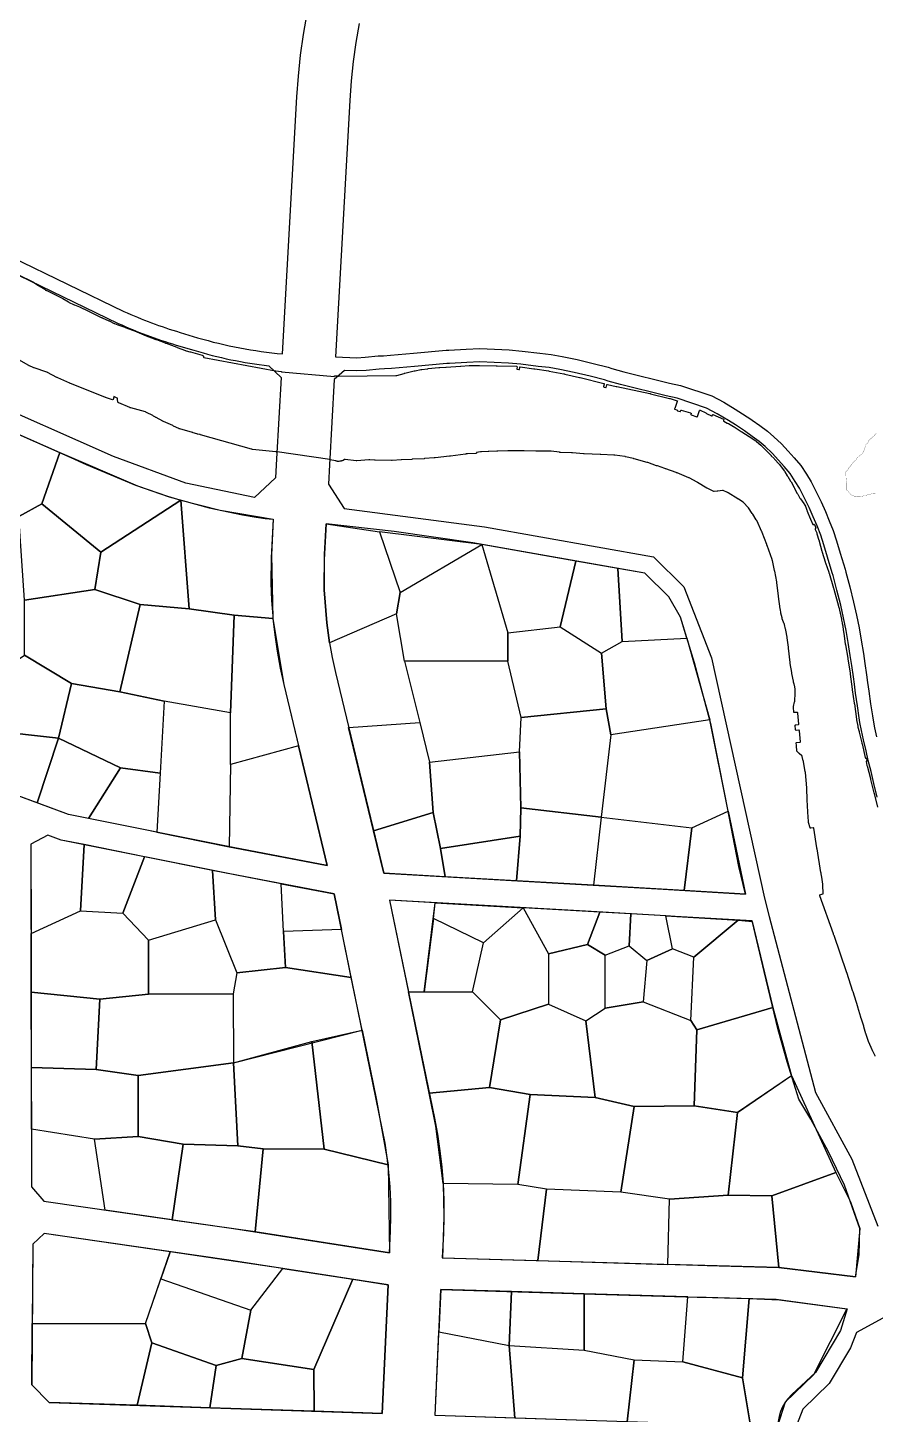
# Model space of a CAD drawing. Header units: millimetres. Extents: x -2018 to 1267, y -2071 to 2585.
# Drawn here: x -468 to 491, y -178 to 1391 of the extents above; entities that cross this region are included whole.
import ezdxf

# ---------------------------------------------------------------- set-up
doc = ezdxf.new("R2010")
doc.units = ezdxf.units.MM
doc.linetypes.add('DASH', pattern=[0.35, 0.25, -0.1])
for name, color, linetype in [('0block', 7, 'Continuous'), ('0lake', 140, 'DASH'), ('0river', 141, 'Continuous'), ('3_commercial', 1, 'Continuous'), ('3_landscape', 3, 'Continuous'), ('3_public', 4, 'Continuous'), ('3_resident', 2, 'Continuous')]:
    doc.layers.add(name, color=color, linetype=linetype)

msp = doc.modelspace()

# ---------------------------------------------------------------- linework, layer by layer
at = {"layer": '0block', "color": 7}
msp.add_lwpolyline([(-680.5, 1834.7), (-940.5, 1372.7), (-932.7, 1347.7), (-358.9, 1069.7, 0.034467), (-295.4, 1045.9), (-275.5, 1039.9, 0.050788), (-179.4, 1021.6), (-163.2, 1312.3), (-161.5, 1335.8), (-159, 1359.5), (-155.7, 1383.1), (-151.7, 1406.6), (-149.3, 1418.3), (-224.7, 1592.4)], format="xyb", close=True, dxfattribs=at)
for points in [[(-92.7, 1395.5), (-96.4, 1373.9), (-99.4, 1352.2), (-101.7, 1330.5), (-103.3, 1308.4), (-119.5, 1018.4), (-95.4, 1017.2), (-85.9, 1017.9), (-71.4, 1019.2), (-65.2, 1019.5), (-57.3, 1020.1), (-57.2, 1020.1), (-31.3, 1022.4), (5.5, 1025.6), (8.6, 1025.8), (28.4, 1026.8), (43.6, 1027.6), (76.9, 1026.1), (91.7, 1024.8), (111.7, 1022.3), (124.4, 1020.8), (137, 1018.7), (153.7, 1015.2), (172.1, 1010.7), (188.8, 1006.5), (193.2, 1005.2), (206.8, 1001.4), (258.2, 988.6), (270.7, 985.9), (306.2, 974.2), (319.7, 966.8), (332.7, 959), (340.9, 953.9), (351.6, 946.8), (352, 946.5), (360.4, 940.4), (369.1, 934.2), (376.5, 927.8), (385, 919.8), (392.7, 911.4), (399.3, 904.1), (406.7, 895.1), (413.3, 885.3), (418.4, 876.9), (423.7, 866.4), (429.8, 854.2), (434.8, 843.1), (439.1, 832.8), (443.6, 821.6), (447.2, 809.9), (451.5, 795.9), (456.9, 777.9), (457.8, 774.7), (462.3, 757.9), (466.6, 740.8), (469.7, 726), (472.7, 711.4), (475.2, 697.5), (477.6, 682.4), (479.3, 671.1), (481.2, 658.5), (482.4, 649.8), (483.7, 639.9), (485.8, 625.7), (487.8, 612.1), (488.6, 607.2), (490.2, 598.4), (492.5, 588.1)], [(289.6, -45.4), (289.6, -45.6)]]:
    msp.add_lwpolyline(points, dxfattribs=at)
msp.add_lwpolyline([(-1003.2, 1365.2), (-365.3, 1056.1, 0.034555), (-299.7, 1031.5), (-279.8, 1025.6, 0.043587), (-195, 1008.1), (-180.9, 994.9), (-186.1, 902.9), (-187.3, 881.4), (-211.2, 859.2), (-288.9, 875.2), (-370.6, 905.5), (-527.7, 974.8)], format="xyb", dxfattribs=at)
at = {"layer": '0block'}
for points in [[(493.4, 519.9), (489.5, 535.6), (486.3, 549), (483.1, 561.5), (480.7, 572.5), (477.9, 584.8), (475.5, 595.4), (473.8, 604.6), (473, 609.8), (470.9, 623.5), (468.9, 637.8), (467.6, 647.8), (466.3, 656.3), (464.4, 669), (462.8, 680.2), (460.4, 695), (458, 708.6), (455, 723), (452, 737.4), (447.7, 754.2), (443.3, 770.9), (442.5, 773.8), (437.2, 791.5), (432.9, 805.5), (429.4, 816.6), (425.2, 827.1), (421, 837.1), (416.2, 847.8), (410.3, 859.7), (405.3, 869.6), (400.6, 877.3), (394.7, 886.1), (387.9, 894.3), (381.6, 901.3), (374.3, 909.3), (366.5, 916.7), (359.8, 922.4), (351.7, 928.2), (343.2, 934.3), (343, 934.4), (332.8, 941.3), (324.9, 946.2), (312.3, 953.8), (300.2, 960.3), (266.8, 971.4), (254.7, 974), (203, 986.9), (189, 990.8), (184.8, 992.1), (168.5, 996.2), (150.4, 1000.6), (134.2, 1003.9), (122.2, 1006), (109.9, 1007.4), (90.2, 1009.9), (76, 1011.1), (43.6, 1012.6), (29.2, 1011.8), (9.3, 1010.8), (6.5, 1010.6), (-30, 1007.4), (-56, 1005.1), (-56.2, 1005.1), (-64.2, 1004.5), (-70.3, 1004.2), (-84.7, 1002.9), (-95.3, 1002.2), (-109.5, 1002.9), (-121, 992.6), (-126.4, 896.1), (-127.6, 874), (-109.6, 846.5), (48.9, 825.7), (240.1, 792.1), (274.5, 758), (305.7, 677.6), (365.9, 405.8), (371, 385), (423.5, 185.7), (464.4, 110.3), (494.1, 34.6)], [(-535.7, 956.1), (-418.8, 904.2), (-401.6, 896.5), (-345.9, 873), (-307.7, 859.9), (-262.3, 847.3), (-224.7, 839.5), (-209.3, 836.9), (-198.9, 835.2), (-189.9, 834.4), (-192.2, 790.9), (-192.6, 762), (-191.9, 742.7), (-190.6, 725.2), (-190.3, 722.1), (-188.3, 703.7), (-185.6, 685.1), (-182.1, 666.1), (-178, 647.5), (-128.8, 442.7), (-235.2, 463), (-421.5, 500.5), (-492.8, 526.6)], [(600, -184.9), (605.7, -173.3), (606.9, -170.9), (611.3, -164), (617.7, -154.2), (624, -145.2), (629.1, -138.6), (635.4, -131.1), (638.2, -128.3), (642.7, -123.5), (648.3, -117.6), (658.9, -107), (667.1, -98.3), (660.6, -81.4), (615, -78), (508.1, -65), (470, -85.9), (463.2, -102.9), (439.1, -143.6), (409, -172.3), (399.5, -197.9)]]:
    msp.add_lwpolyline(points, dxfattribs=at)
msp.add_lwpolyline([(244.7, 416.3), (344.4, 410.4), (336.9, 441.4), (321.2, 521.4), (305.5, 601.4), (286.5, 671.8), (270.9, 723.5), (257.4, 746.8), (230.5, 773.5), (35.8, 807.7), (-53, 820.5), (-130.1, 829.1), (-132.2, 788.9), (-132.3, 754.5), (-129.5, 717.3), (-126.4, 694.8), (-123.3, 678), (-119.6, 661), (-65, 433.9), (165.1, 420.8)], close=True, dxfattribs=at)
at = {"layer": '0block', "color": 7}
for points in [[(-121.2, 410.7), (-241, 433.5), (-429.7, 471.5), (-445, 477.1), (-464.1, 466.8), (-463.4, 78.9), (-449.3, 62.7), (-234.8, 31.8), (-58.5, 4.5), (-57.4, 28.9), (-57, 45.7), (-57.1, 62.4), (-57.8, 79), (-59.1, 95.6), (-61, 112.1), (-63.5, 128.5), (-66.6, 145.1)], [(300.8, -9.9), (382, -12.2), (468.7, -22.9), (472.7, 2.3), (473.7, 31.8), (469.6, 43.5), (456.3, 80.8), (438.3, 118.7), (418.2, 155.8), (404.8, 178.3), (391.6, 220.4), (381.3, 256.9), (365.4, 322.9), (351.7, 380.1), (264.8, 385.1), (254, 385.7), (163.4, 390.9), (-58.5, 403.5), (-7.7, 156.7), (-4.3, 138.5), (-1.5, 120), (0.6, 101.3), (2.1, 82.7), (2.9, 63.9), (3, 45.2), (2.5, 26.7), (1.3, -1.1), (187.3, -6.7), (290.5, -9.6)], [(-461.8, 14.4), (-463, -144.8), (-443.6, -164.8), (-66.7, -177.5), (-60.1, -31.7), (-240, -3.8), (-449, 26.2)], [(278.6, -189.1), (-6.7, -179.5), (-0.3, -37.1), (186.2, -42.7), (289.6, -45.6), (299.7, -45.9), (379.1, -48.2), (459.3, -59), (451.6, -83.3), (423.3, -131), (396.7, -155.9), (391.9, -161), (388.7, -165.4), (386.1, -170), (383.9, -175.3), (382.5, -180.6), (380.2, -192.5), (288.7, -189.4)]]:
    msp.add_lwpolyline(points, close=True, dxfattribs=at)
at = {"layer": '0lake', "const_width": 0.25}
msp.add_lwpolyline([(491.3, 863.5), (490.8, 863.6), (490.3, 863.6), (488.8, 863.6), (488.3, 863.5), (487.8, 863.4), (484.9, 862.7), (484.4, 862.6), (483.9, 862.4), (478.6, 861.1), (478.1, 861), (477.6, 860.8), (473.2, 859.8), (472.8, 859.7), (472.3, 859.7), (470.3, 859.9), (469.8, 859.9), (469.3, 860), (468.3, 860.3), (467.8, 860.5), (467.4, 860.6), (465, 861.4), (464.6, 861.6), (464.2, 862), (462.6, 863.2), (462.2, 863.5), (461.9, 863.9), (460.8, 865.6), (460.5, 866), (460.2, 866.3), (459.4, 867), (459, 867.3), (458.9, 867.8), (458.9, 875.3), (458.9, 875.8), (458.8, 876.2), (458.4, 878.2), (458.3, 878.7), (458.3, 879.2), (458.1, 880.7), (458, 881.2), (458, 881.7), (458, 882.7), (458, 883.2), (457.9, 883.7), (457.2, 886.6), (457.3, 887.1), (457.4, 887.6), (457.6, 888), (457.9, 888.4), (459.1, 889.3), (459.4, 889.7), (459.7, 890.1), (460.7, 891.8), (461, 892.2), (461.3, 892.6), (462.4, 893.7), (462.7, 894), (463, 894.4), (465.2, 897.8), (465.5, 898.2), (465.8, 898.5), (467.7, 900.2), (468.1, 900.5), (468.4, 900.9), (469.2, 901.6), (469.5, 902), (469.7, 902.4), (470.2, 903.3), (470.5, 903.7), (470.8, 904), (473, 906.1), (473.4, 906.4), (473.8, 906.7), (475.8, 908.2), (476.2, 908.5), (476.5, 908.9), (477.7, 910.5), (478, 910.9), (478.1, 911.4), (479.6, 916.2), (479.7, 916.7), (479.8, 917.2), (479.9, 917.7), (480.1, 918.1), (480.4, 918.5), (480.6, 919), (480.9, 919.4), (481.3, 919.7), (482.1, 920.3), (482.5, 920.6), (482.8, 921), (483.1, 921.4), (483.3, 921.8), (483.5, 922.3), (483.9, 923.7), (484.2, 924.1), (484.6, 924.4), (486.1, 925.8), (486.5, 926.1), (486.9, 926.4), (489.6, 928.6), (489.9, 929), (490.2, 929.4), (492.4, 932.1)], dxfattribs=at)
at = {"layer": '0river'}
for points in [[(-508.7, 1125.6), (-462.8, 1103.4), (-462.4, 1103.1), (-462, 1102.9), (-455.6, 1098.9), (-455.2, 1098.7), (-454.7, 1098.4), (-448.3, 1094.6), (-447.9, 1094.3), (-447.7, 1093.8), (-447.3, 1093.7), (-446.8, 1093.5), (-446.3, 1093.4), (-445.9, 1093.2), (-428.9, 1084.6), (-428.5, 1084.4), (-428, 1084.1), (-421.6, 1080.3), (-421.1, 1080), (-420.7, 1079.8), (-415.8, 1077.4), (-415.3, 1077.2), (-414.8, 1077), (-409.2, 1074.9), (-408.7, 1074.7), (-408.3, 1074.5), (-405.2, 1072.9), (-404.7, 1072.7), (-404.3, 1072.5), (-393.5, 1067.3), (-384.5, 1062.9), (-384, 1062.7), (-383.5, 1062.5), (-375.8, 1059.1), (-375.3, 1058.8), (-374.9, 1058.6), (-370.5, 1056.2), (-370, 1056), (-369.6, 1055.8), (-365.8, 1054.5), (-365.3, 1054.4), (-364.8, 1054.2), (-357.8, 1051.7), (-357.3, 1051.5), (-347.9, 1048.1), (-347.5, 1047.9), (-347, 1047.7), (-336.4, 1043.1), (-336, 1043), (-335.5, 1042.8), (-322.9, 1038), (-322.4, 1037.9), (-321.9, 1037.7), (-312.1, 1033.9), (-311.7, 1033.7), (-311.2, 1033.5), (-299, 1029), (-298.6, 1028.8), (-289.2, 1025.3), (-288.7, 1025.1), (-288.3, 1025), (-284.4, 1023.9), (-283.9, 1023.8), (-283.4, 1023.7), (-270.4, 1020.1), (-269.9, 1019.9), (-269.6, 1019.6), (-269.3, 1019.2), (-269, 1018.8), (-269, 1018.3), (-269, 1017.8), (-268.6, 1017.6), (-187.5, 1002.4), (-187, 1002.3), (-181, 1001.8), (-180.6, 1001.8), (-180.6, 1001.3), (-120.8, 995.9), (-120.7, 996.9), (-117.2, 996.6), (-116.7, 996.5), (-116.2, 996.5), (-51.2, 997), (-50.7, 997), (-50.2, 997.1), (-42, 999.5), (-41.5, 999.6), (-41, 999.7), (-30.4, 1002.3), (-29.9, 1002.4), (-29.4, 1002.5), (-23, 1003.8), (-22.5, 1003.9), (-22, 1004), (-15.6, 1004.8), (-15.1, 1004.8), (-14.6, 1004.9), (-2.6, 1006), (-2.1, 1006.1), (-1.6, 1006.1), (5.3, 1006.6), (5.8, 1006.7), (21.8, 1007.8), (22.3, 1007.8), (31.8, 1008.5), (32.3, 1008.5), (32.8, 1008.5), (42.3, 1008.3), (42.8, 1008.3), (43.3, 1008.3), (62.3, 1008.1), (62.8, 1008.1), (63.3, 1008.1), (85.3, 1007.5), (85.7, 1007.4), (85.9, 1007), (85.5, 1004.5), (85.7, 1004.2), (88, 1003.8), (88.5, 1003.8), (88.9, 1006.3), (89, 1006.8), (89.5, 1006.8), (104.8, 1004.7), (105.3, 1004.7), (105.8, 1004.6), (121.6, 1002.2), (122.1, 1002.1), (138.8, 998.9), (139.3, 998.8), (139.8, 998.7), (156.4, 995), (156.9, 994.9), (157.4, 994.8), (184, 988.1), (184.4, 987.9), (184.5, 987.4), (183.8, 984.5), (183.8, 984.1), (184.3, 983.9), (186.2, 983.4), (186.6, 983.6), (187.4, 986.5), (187.5, 986.9), (188, 986.9), (197.8, 984.7), (198.3, 984.6), (198.7, 984.5), (235.9, 976.7), (236.4, 976.6), (236.9, 976.5), (258.3, 971.2), (258.8, 971.1), (259.2, 970.9), (266.9, 968.5), (267.2, 968.3), (267.1, 967.8), (264.2, 959.8), (264.1, 959.3), (264.1, 958.9), (266.5, 958.2), (266.9, 958), (267.1, 957.6), (267.4, 957.3), (270.2, 956.3), (270.7, 956.5), (270.9, 956.9), (271.2, 957.9), (271.6, 958), (282.2, 954.8), (282.6, 954.6), (282.9, 954.3), (282.7, 953.8), (282.6, 953.3), (282.5, 952.9), (282.8, 952.6), (289.4, 950.2), (289.7, 950.3), (289.9, 950.8), (292.3, 957.4), (292.5, 957.8), (293, 957.7), (299.3, 954.7), (299.7, 954.4), (300.2, 954.2), (306, 951.3), (306.4, 951.3), (306.9, 952.2), (307.1, 952.7), (307.4, 952.9), (319.3, 947.7), (319.8, 947.4), (319.9, 947), (319.4, 946.2), (319.3, 945.7), (319.7, 945.4), (323.6, 943.3), (324.1, 943.1), (324.5, 942.9), (325, 942.6), (330.7, 939.5), (331.1, 939.2), (331.5, 938.9), (339.5, 933.8), (339.9, 933.5), (340.3, 933.3), (348.3, 928), (355.8, 923.1), (356.2, 922.8), (356.6, 922.4), (361.5, 918.2), (361.9, 917.9), (362.3, 917.6), (367.6, 912.3), (367.9, 911.9), (372.8, 906.9), (373.2, 906.6), (373.5, 906.2), (376.7, 903), (377, 902.6), (377.3, 902.2), (382, 897), (382.3, 896.7), (382.6, 896.3), (388.1, 889.1), (388.3, 888.7), (388.6, 888.2), (391.6, 883.6), (391.9, 883.2), (392.2, 882.8), (395.3, 877.7), (395.5, 877.2), (395.8, 876.8), (399.3, 870.2), (399.6, 869.8), (399.8, 869.3), (402.9, 863.6), (403.1, 863.2), (403.4, 862.7), (405.9, 858.4), (406.2, 858), (406.5, 857.6), (410.2, 852.3), (410.5, 851.8), (410.7, 851.4), (412, 849.2), (412.2, 848.8), (412.4, 848.3), (413.8, 844.6), (414, 844.1), (414.2, 843.7), (417.5, 835.3), (417.7, 834.8), (417.9, 834.4), (420.6, 828.5), (421.1, 828.4), (421.5, 828.5), (422, 828.7), (422.4, 828.6), (423.9, 824.9), (423.9, 824.4), (423.6, 824.1), (423.1, 823.9), (423, 823.5), (423.1, 823), (424.8, 818.9), (425, 818.4), (425.1, 817.9), (427.4, 810.8), (427.5, 810.3), (427.7, 809.8), (430.8, 798.2), (430.9, 797.7), (431, 797.2), (434.3, 786.2), (434.5, 785.8), (434.7, 785.3), (438.5, 774.4), (438.7, 774), (438.8, 773.5), (444, 756.3), (444.1, 755.8), (444.3, 755.3), (449.5, 736), (449.6, 735.5), (449.7, 735), (452.8, 721.3), (452.9, 720.9), (453, 720.4), (453.5, 717.4), (453.6, 716.9), (453.7, 716.4), (454.2, 714), (454.3, 713.5), (454.4, 713), (455.3, 706.6), (455.4, 706.1), (455.5, 705.6), (457.2, 693.2), (457.3, 692.7), (457.4, 692.2), (459.9, 677.4), (460, 676.9), (460.1, 676.5), (462.7, 660.2), (462.7, 659.7), (462.8, 659.2), (465, 642.3), (465, 641.8), (465.1, 641.3), (467.2, 626.5), (467.3, 626), (467.4, 625.5), (469.8, 608.1), (469.8, 607.6), (471.2, 600.3), (471.3, 599.8), (471.4, 599.3), (472.7, 594.4), (472.8, 594), (472.9, 593.5), (475.8, 581.3), (475.9, 580.8), (476.1, 580.4), (479.7, 564.8), (479.9, 564.3), (480.2, 564.2), (480.7, 564.3), (481.1, 564.1), (481.2, 563.6), (481.8, 561.2), (481.4, 560.9), (480.9, 560.7), (480.6, 560.4), (481.7, 556), (481.8, 555.5), (485.5, 541), (485.6, 540.5), (485.7, 540), (489.5, 525), (489.7, 524.5), (489.8, 524), (493.5, 508.5)], [(491.1, 227), (490.9, 227.4), (487.9, 233.2), (487.7, 233.6), (487.4, 234.1), (483.7, 242.8), (483.5, 243.3), (483.3, 243.7), (480.8, 251.3), (480.6, 251.8), (480.5, 252.3), (478.3, 260), (478.1, 260.4), (478, 260.9), (475.1, 270), (474.9, 270.4), (474.8, 270.9), (471.3, 282.4), (471.2, 282.9), (465.9, 299.6), (465.8, 300.1), (458.8, 321.5), (458.7, 321.9), (458.5, 322.4), (444.4, 363.6), (444.2, 364), (444, 364.5), (443.9, 365), (443.7, 365.4), (428.5, 408.3), (428.4, 408.8), (428.4, 409.3), (431.7, 410.5), (432.1, 410.7), (432.3, 411.1), (431.9, 420.6), (431.8, 421.1), (431.8, 421.6), (430.6, 429.5), (430.5, 430), (430.4, 430.5), (429.8, 433.9), (429.7, 434.4), (429.6, 434.9), (425.2, 461.5), (425.1, 462), (425.1, 462.5), (421.6, 484.8), (421.5, 485.2), (421.1, 485.4), (418.1, 484.9), (417.6, 484.9), (417.4, 485.2), (415.6, 491.5), (415.5, 492), (415.5, 492.5), (414.8, 502.9), (414.8, 503.4), (414.2, 516.9), (414.1, 517.4), (414.1, 517.9), (413.6, 529.4), (413.6, 529.9), (413.6, 530.4), (412, 547.8), (412, 548.3), (411.9, 548.8), (410, 560.2), (409.9, 560.7), (409.7, 561.1), (408.3, 565.9), (408.2, 566.4), (407.9, 566.8), (404.9, 569.4), (404.5, 569.8), (404.2, 570.2), (402.5, 572), (402.3, 572.5), (402.3, 573), (401.9, 577.5), (401.8, 578), (401.8, 578.5), (401.6, 581.5), (401.8, 581.9), (405.8, 582.2), (406.3, 582.3), (406.4, 582.7), (405.2, 595.2), (405.1, 595.7), (404.7, 595.8), (401.7, 595.6), (401.2, 595.7), (401, 596), (400.6, 601.5), (400.8, 601.9), (401.3, 602), (404.3, 602.1), (404.6, 602.5), (403.5, 615), (403.4, 615.4), (403, 615.6), (399.5, 615.6), (399, 615.6), (398.8, 616), (398.6, 621.5), (398.6, 622), (398.7, 622.5), (399.8, 627.9), (399.9, 628.4), (400, 628.9), (400.5, 637.4), (400.5, 637.9), (400.5, 638.4), (400.5, 641.4), (400.4, 641.9), (400.4, 642.4), (399.6, 646.8), (399.5, 647.3), (399.4, 647.8), (398.7, 650.2), (398.6, 650.7), (398.5, 651.1), (396.8, 660), (396.7, 660.5), (396.6, 661), (394.8, 671.3), (394.7, 671.8), (394.7, 672.3), (392.9, 688.7), (392.9, 689.2), (392.8, 689.7), (391.5, 700.1), (391.4, 700.6), (391.3, 701.1), (389.9, 709), (389.9, 709.5), (389.7, 710), (388.4, 715.3), (388.3, 715.8), (388.1, 716.3), (385.9, 721.8), (385.7, 722.3), (385.6, 722.8), (384.4, 728.2), (384.3, 728.6), (384.2, 729.1), (383.7, 732.1), (383.6, 732.6), (383.6, 733.1), (381.7, 747), (381.7, 747.5), (379.8, 762.8), (379.7, 763.3), (379.6, 763.8), (377.3, 775.6), (377.2, 776.1), (377.1, 776.6), (374.7, 787.8), (374.6, 788.3), (374.4, 788.8), (368.8, 804.8), (368.6, 805.3), (368.4, 805.8), (363.2, 819.3), (363, 819.7), (362.8, 820.2), (357, 832.9), (356.8, 833.4), (356.5, 833.8), (352.5, 840.2), (352.3, 840.6), (352, 841), (347.8, 847.2), (347.4, 847.6), (347.1, 848), (342.3, 853), (341.9, 853.4), (341.5, 853.7), (336.5, 857), (336.1, 857.3), (335.7, 857.5), (324.7, 864.5), (324.2, 864.7), (323.8, 864.9), (319.2, 866.9), (318.7, 867), (318.2, 867), (312.8, 866.2), (312.3, 866.1), (308.8, 866), (308.3, 866), (307.8, 866.2), (301.5, 869.3), (301.1, 869.5), (300.7, 869.8), (289.9, 876.1), (289.5, 876.4), (289, 876.6), (281.2, 881), (280.7, 881.2), (280.3, 881.4), (266.9, 886.9), (266.4, 887.1), (265.9, 887.3), (254.1, 891.4), (253.7, 891.6), (253.2, 891.7), (244.7, 894.7), (244.2, 894.9), (243.7, 895), (233.8, 898.5), (233.4, 898.7), (232.9, 898.8), (218.4, 902.8), (217.9, 902.9), (217.5, 903.1), (208.7, 905.2), (208.2, 905.3), (207.7, 905.4), (196.3, 907), (195.8, 907), (195.3, 907), (180.8, 907.6), (180.3, 907.7), (179.8, 907.7), (161.9, 908.5), (161.4, 908.5), (160.9, 908.5), (148.4, 909.5), (147.9, 909.5), (147.4, 909.5), (134.9, 910.1), (134.4, 910.1), (133.9, 910.2), (124.5, 911.3), (124, 911.3), (123.5, 911.3), (108, 911.5), (107.5, 911.5), (107, 911.6), (94, 911.7), (93.5, 911.7), (76.5, 912), (76, 912), (75.5, 911.9), (64, 911.6), (63.5, 911.6), (63, 911.5), (54, 911.2), (53.5, 911.1), (53, 911.1), (45.5, 910.7), (45, 910.7), (44.5, 910.6), (40.1, 910), (39.8, 909.6), (39.8, 909.1), (39.3, 909), (29.8, 908.5), (29.3, 908.4), (28.8, 908.3), (28.3, 908.3), (27.8, 908.2), (27.4, 908.1), (10.5, 905.8), (10, 905.8), (9.5, 905.7), (-6.9, 903.9), (-7.4, 903.9), (-7.9, 903.8), (-18.8, 903), (-19.3, 902.9), (-32.3, 902.3), (-32.8, 902.3), (-33.3, 902.2), (-44.8, 901.5), (-45.3, 901.5), (-55.3, 901), (-55.8, 901), (-56.3, 901), (-74.8, 901.4), (-75.3, 901.4), (-80.8, 901.5), (-81.3, 901.5), (-81.8, 901.5), (-95.3, 900.7), (-95.8, 900.7), (-96.3, 900.7), (-108.7, 902.1), (-109.2, 902), (-111, 901.1), (-111.4, 900.9), (-111.9, 900.7), (-112.4, 900.6), (-112.8, 900.4), (-113.3, 900.3), (-113.8, 900.1), (-114.3, 900), (-114.8, 900), (-115.8, 899.9), (-116.3, 899.8), (-116.8, 899.8), (-117.3, 899.9), (-117.8, 900), (-118.2, 900.1), (-118.7, 900.3), (-119.2, 900.5), (-119.6, 900.7), (-125.6, 901.5), (-126.1, 901.6), (-126, 902.1), (-185.6, 910.9), (-186.2, 910.5), (-186.7, 910.6), (-187.2, 910.7), (-213.6, 913.5), (-214.1, 913.6), (-214.5, 913.7), (-272.3, 930), (-272.8, 930.2), (-273.2, 930.3), (-275.2, 930.7), (-275.7, 930.8), (-276.2, 931), (-280.5, 932.3), (-280.9, 932.5), (-281.4, 932.6), (-295.8, 936.7), (-296.3, 936.8), (-296.8, 937), (-302.6, 939.9), (-303, 940.2), (-303.5, 940.4), (-314, 945), (-314.5, 945.2), (-314.9, 945.4), (-322.4, 949.4), (-322.9, 949.7), (-323.3, 949.9), (-325.4, 951.2), (-325.9, 951.5), (-326.3, 951.8), (-333.4, 955.4), (-333.9, 955.6), (-334.3, 955.8), (-351.2, 960.5), (-351.7, 960.6), (-352.1, 960.8), (-364.6, 966), (-365, 966.3), (-365.3, 966.6), (-365.6, 967.1), (-365.7, 967.5), (-366, 969.5), (-366.1, 970), (-366.1, 970.5), (-366, 971), (-366.1, 971.4), (-366.5, 971.6), (-369.7, 973.1), (-370.2, 973.2), (-370.3, 972.7), (-371.2, 969.8), (-371.6, 969.7), (-379.7, 972.3), (-380.1, 972.5), (-380.6, 972.7), (-419.2, 987.9), (-419.6, 988.1), (-420.1, 988.3), (-433.7, 994.6), (-434.2, 994.8), (-434.6, 995), (-445.3, 1000.5), (-445.8, 1000.7), (-446.2, 1000.9), (-460.4, 1005.8), (-460.9, 1005.9), (-461.4, 1006.1), (-465.5, 1007.9), (-466, 1008.1), (-466.4, 1008.3), (-480.3, 1016.2)]]:
    msp.add_lwpolyline(points, dxfattribs=at)
at = {"layer": '3_commercial'}
for points in [[(-471.2, 743), (-477.7, 837.5), (-451.7, 852), (-385, 797.1), (-391.8, 754.8), (-471.2, 743)], [(-46.5, 751.5), (45.9, 805.9), (-69.6, 820.2), (-46.5, 751.5)], [(75.5, 705.8), (134.6, 712.6), (152.3, 787.2), (45.9, 805.9), (75.5, 705.8)], [(204.8, 696.2), (278.1, 699.9), (270.9, 723.5), (257.4, 746.8), (230.5, 773.5), (199.7, 778.9), (204.8, 696.2)], [(-510.9, 595.3), (-516.2, 650.8), (-471.2, 680.7), (-418.2, 648.6), (-432.7, 586.9), (-510.9, 595.3)], [(274.9, 414.5), (283.4, 485.2), (324.6, 504.1), (344.4, 410.4), (274.9, 414.5)], [(-445, 477.1), (-464.1, 466.8), (-463.9, 365.8), (-408.1, 391.3), (-403.9, 466.3), (-429.7, 471.5), (-445, 477.1)], [(-258.6, 437.1), (-255.2, 381.2), (-231.1, 321.3), (-176.2, 327.1), (-178.4, 368.1), (-181.1, 422.1), (-258.6, 437.1)], [(-178.4, 368.1), (-181.1, 422.1), (-121.2, 410.7), (-112.9, 370.2), (-178.4, 368.1)], [(282.4, 267.3), (285.9, 338.8), (336.1, 381), (351.9, 379.3), (375.2, 282.1), (289.3, 256.9), (282.4, 267.3)], [(-178.4, 368.1), (-176.2, 327.1), (-101.7, 315.9), (-112.9, 370.2), (-178.4, 368.1)], [(-380, 52.7), (-392, 133), (-342.7, 136.1), (-292, 127.3), (-304.3, 41.8), (-380, 52.7)], [(-304.3, 41.8), (-292, 127.3), (-229.9, 125.3), (-201.2, 122.2), (-210.5, 28), (-304.3, 41.5)], [(382, -12.2), (374, 69), (446.3, 95.4), (462.9, 62.1), (473.7, 31.8), (468.7, -22.9), (382, -12.2)], [(-462.6, -75.4), (-334.5, -75.4), (-306.4, 5.7), (-449.1, 26.3), (-461.9, 14.4), (-462.6, -75.4)], [(-306.4, 5.7), (-317, -25), (-215.4, -60.4), (-179.2, -13.2), (-306.4, 5.7)], [(161.8, -42), (161.7, -105.6), (218.4, -116.6), (273.3, -118.9), (278.9, -45.3), (161.8, -42)], [(348.3, -47.3), (382.6, -48.6), (458.8, -58.9), (421.2, -133.8), (389.2, -164.6), (380.3, -191.9), (349.8, -191.5), (340.8, -137), (348.3, -47.3)], [(-327.3, -97.5), (-254.6, -123), (-261.6, -170.9), (-343.8, -168.1), (-327.3, -97.5)], [(-261.6, -170.9), (-254.6, -123), (-225.6, -115.2), (-143.9, -127.5), (-143.5, -174.9), (-261.6, -170.9)]]:
    msp.add_lwpolyline(points, dxfattribs=at)
at = {"layer": '3_landscape'}
for points in [[(181.2, 683.1), (204.8, 696.2), (199.7, 778.9), (152.3, 787.2), (134.6, 712.6), (181.2, 683.1)], [(-457.1, 513.5), (-432.7, 586.9), (-362.6, 553.1), (-398.8, 495.9), (-421.5, 500.5), (-457.1, 513.5)], [(4.7, 430), (-0.8, 462), (89.5, 476), (85.2, 425.4), (4.7, 430)], [(-403.9, 466.3), (-408.1, 391.3), (-360.2, 388.6), (-335.4, 452.5), (-403.9, 466.3)], [(-335.4, 452.5), (-360.2, 388.6), (-331.1, 358.3), (-255.2, 381.2), (-258.6, 437.1), (-335.4, 452.5)], [(-37.1, 299.6), (-19.4, 299.6), (-6.6, 400.6), (-58.5, 403.5), (-37.1, 299.6)], [(47.9, 355.1), (-8.8, 382.8), (-6.6, 400.5), (92.6, 394.9), (47.9, 355.1)], [(92.6, 394.9), (121.3, 342.7), (165.7, 353.1), (179.6, 389.9), (92.6, 394.9)], [(-19.4, 299.6), (35.5, 299.6), (47.9, 355.1), (-8.8, 382.8), (-19.4, 299.6)], [(179.6, 389.9), (165.7, 353.1), (185.6, 341.1), (212.7, 351.8), (214.7, 387.9), (179.6, 389.9)], [(214.7, 387.9), (212.7, 351.8), (232.8, 335.1), (261.8, 348.5), (254, 385.7), (214.7, 387.9)], [(336.1, 381), (285.9, 338.8), (261.8, 348.5), (254, 385.7), (336.1, 381)], [(121.3, 342.7), (121.3, 285.7), (163.5, 266.8), (185.6, 281.3), (185.6, 341.1), (165.7, 353.1), (121.3, 342.7)], [(185.6, 281.3), (185.6, 341.1), (212.7, 351.8), (232.8, 335.1), (228.6, 288.6), (185.6, 281.3)], [(261.8, 348.5), (232.8, 335.1), (228.6, 288.6), (282.4, 267.3), (285.9, 338.8), (261.8, 348.5)], [(-231.1, 321.3), (-235.3, 297.6), (-234.8, 219.3), (-89.5, 256.3), (-101.7, 315.9), (-176.2, 327.1), (-231.1, 321.3)], [(-334.4, -75.4), (-317, -25), (-215.3, -60.4), (-225.6, -115.2), (-254.6, -123), (-327.3, -97.5), (-334.4, -75.4)]]:
    msp.add_lwpolyline(points, dxfattribs=at)
at = {"layer": '3_public'}
for points in [[(-294.4, 855.9), (-385, 797.1), (-451.7, 852), (-431.5, 909.8), (-343.6, 872.2), (-309.4, 860.4), (-294.4, 855.9)], [(-551, 553.3), (-510.9, 595.3), (-432.7, 586.9), (-457.1, 513.5), (-492.8, 526.6), (-551, 553.3)], [(-0.8, 462), (-9, 502.6), (-13.2, 559.5), (88.7, 571.4), (90.3, 508), (89.5, 476), (-0.8, 462)], [(-342.7, 136.1), (-342.7, 204.9), (-234.8, 219.3), (-229.9, 125.3), (-292, 127.3), (-342.7, 136.1)], [(210.3, -186.8), (218.4, -116.6), (273.3, -118.9), (340.8, -137), (349.8, -191.5), (210.3, -186.8)]]:
    msp.add_lwpolyline(points, dxfattribs=at)
at = {"layer": '3_resident'}
for points in [[(-576.6, 859.1), (-535.7, 956.1), (-431.5, 909.8), (-451.7, 852), (-477.7, 837.5), (-530.5, 837.5), (-576.6, 859.1)], [(-391.8, 754.8), (-385, 797.1), (-294.4, 855.9), (-285, 733.1), (-340.4, 738), (-391.8, 754.8)], [(-285, 733.1), (-294.4, 855.9), (-250, 844.6), (-189.9, 834.4), (-192, 794.1), (-190.3, 722.1), (-234.1, 726), (-285, 733.1)], [(-69.6, 820.2), (-46.5, 751.5), (-50.7, 727.3), (-126.4, 694.8), (-129.5, 717.3), (-132.3, 754.5), (-131.9, 794.4), (-130.1, 829.1), (-69.6, 820.2)], [(-46.5, 751.5), (45.9, 805.9), (75.5, 705.8), (75.3, 673.8), (-41.3, 673.8), (-50.7, 727.3), (-46.5, 751.5)], [(-471.2, 680.7), (-471.2, 743), (-391.8, 754.8), (-340.4, 738), (-363.5, 639.1), (-418.2, 648.6), (-471.2, 680.7)], [(-363.5, 639.1), (-340.4, 738), (-285, 733.1), (-234.1, 726), (-238.3, 615.3), (-313.3, 628.5), (-363.5, 639.1)], [(-238.3, 615.3), (-234.1, 726), (-190.3, 722.1), (-190.3, 722.1), (-178, 647.5), (-161.3, 578), (-238.4, 556.9), (-238.3, 615.3)], [(75.5, 705.8), (134.6, 712.6), (181.2, 683.1), (186.5, 619.9), (90.5, 610), (75.3, 673.8), (75.5, 705.8)], [(303.9, 607.5), (192.1, 590.6), (186.5, 619.9), (181.2, 683.1), (204.8, 696.2), (278.1, 699.9), (303.9, 607.5)], [(88.7, 571.4), (90.5, 610), (75.3, 673.8), (-41.3, 673.8), (-24.1, 604.5), (-13.2, 559.5), (88.7, 571.4)], [(-418.2, 648.6), (-363.5, 639.1), (-313.3, 628.5), (-317.7, 547.1), (-362.6, 553.1), (-432.7, 586.9), (-418.2, 648.6)], [(-238.4, 556.9), (-238.3, 615.3), (-313.3, 628.5), (-317.7, 547.1), (-321.7, 480.4), (-239.9, 463.9)], [(181.1, 497.3), (90.3, 508), (88.7, 571.4), (90.5, 610), (186.5, 619.9), (192.1, 590.6), (181.1, 497.3)], [(-104.7, 599), (-24.1, 604.5), (-13.2, 559.5), (-9, 502.6), (-76.5, 481.8), (-104.7, 599)], [(192.1, 590.6), (181.1, 497.3), (283.4, 485.2), (324.6, 504.1), (303.9, 607.5)], [(-161.3, 578), (-238.4, 556.9), (-239.9, 463.9), (-128.8, 442.7), (-150, 531), (-161.3, 578)], [(-398.8, 495.9), (-362.6, 553.1), (-317.7, 547.1), (-321.7, 480.4), (-398.8, 495.9)], [(-76.5, 481.8), (-9, 502.6), (-0.8, 462), (4.7, 430), (-65, 433.9), (-76.5, 481.8)], [(85.2, 425.4), (89.5, 476), (90.3, 508), (181.1, 497.3), (172.2, 420.4), (85.2, 425.4)], [(181.1, 497.3), (283.4, 485.2), (274.9, 414.5), (172.2, 420.4)], [(35.5, 299.6), (47.9, 355.1), (92.6, 394.9), (121.3, 342.7), (121.3, 285.7), (67.1, 268.2), (35.5, 299.6)], [(-463.9, 365.8), (-408.1, 391.3), (-360.2, 388.6), (-331.1, 358.3), (-331.1, 297.1), (-386, 291.4), (-463.8, 299.5), (-463.9, 365.8)], [(-331.1, 297.1), (-331.1, 358.3), (-255.2, 381.2), (-231.1, 321.3), (-235.3, 297.6), (-331.1, 297.1)], [(-463.8, 299.5), (-386, 291.4), (-390.3, 211.7), (-463.6, 214.1), (-463.8, 299.5)], [(-37.1, 299.6), (35.5, 299.6), (67.1, 268.2), (54.6, 191.6), (-13.6, 185.2), (-37.1, 299.6)], [(-390.3, 211.7), (-386, 291.4), (-331.1, 297.1), (-235.3, 297.6), (-234.8, 219.3), (-342.7, 204.9), (-390.3, 211.7)], [(54.6, 191.6), (67.1, 268.2), (121.3, 285.7), (163.5, 266.8), (174.1, 180.3), (100.7, 183.4), (54.6, 191.6)], [(174.1, 180.3), (163.5, 266.8), (185.6, 281.3), (228.6, 288.6), (282.4, 267.3), (289.3, 256.9), (286.1, 170.7), (218.4, 169.9), (174.1, 180.3)], [(396.4, 204.8), (335.1, 163.3), (286.1, 170.7), (289.3, 256.9), (375.2, 282.1), (396.4, 204.8)], [(-60.1, 103.8), (-132.3, 121.6), (-146.2, 243.4), (-89.5, 256.3), (-73.6, 179.1), (-60.1, 103.8)], [(-229.9, 125.3), (-234.8, 219.3), (-146.2, 243.4), (-132.3, 121.6), (-201.2, 122.2), (-229.9, 125.3)], [(-463.6, 214.1), (-390.3, 211.7), (-342.7, 204.9), (-342.7, 136.1), (-392, 133), (-463.5, 144.3), (-463.6, 214.1)], [(324.8, 69.5), (335.1, 163.3), (396.5, 204.9), (446.3, 95.4), (374, 69), (324.8, 69.5)], [(-13.6, 185.2), (54.6, 191.6), (100.7, 183.4), (86.8, 81.6), (2.1, 82.7), (-6, 147.6), (-13.6, 185.2)], [(86.8, 81.6), (100.7, 183.4), (174.1, 180.3), (218.4, 169.9), (203.3, 73), (119.3, 76.4), (86.8, 81.6)], [(203.3, 73), (218.4, 169.9), (286.1, 170.7), (335.1, 163.3), (324.8, 69.5), (258.3, 65.3), (203.3, 73)], [(-210.5, 28), (-201.2, 122.2), (-132.3, 121.6), (-60.1, 103.8), (-58.5, 4.5), (-210.5, 28)], [(109.2, -4.4), (119.3, 76.4), (86.8, 81.6), (2.1, 82.7), (3, 45.2), (1.7, -1.1), (109.2, -4.4)], [(256.4, -8.7), (258.3, 65.3), (203.3, 73), (119.3, 76.4), (109.2, -4.4), (256.4, -8.7)], [(256.4, -8.7), (258.3, 65.3), (324.8, 69.5), (374, 69), (382, -12.2), (256.4, -8.7)], [(-225.6, -115.2), (-215.3, -60.4), (-179.2, -13.2), (-100.1, -25.5), (-143.9, -127.5), (-225.6, -115.2)], [(-143.5, -174.9), (-143.9, -127.5), (-100.1, -25.5), (-60.1, -31.7), (-66.7, -177.5), (-143.5, -174.9)], [(-0.3, -37.1), (-2.5, -84.9), (76.8, -100.4), (79.4, -39.5), (-0.3, -37.1)], [(76.8, -100.4), (161.7, -105.6), (161.8, -42), (79.4, -39.5), (76.8, -100.4)], [(273.3, -118.9), (278.9, -45.3), (348.3, -47.3), (340.8, -137), (273.3, -118.9)], [(-463, -144.8), (-462.5, -75.4), (-334.4, -75.4), (-327.3, -97.5), (-343.8, -168.1), (-443.6, -164.8), (-463, -144.8)], [(-2.5, -84.9), (76.8, -100.4), (83.5, -182.5), (-6.7, -179.5), (-2.5, -84.9)], [(83.5, -182.5), (76.8, -100.4), (161.7, -105.6), (218.4, -116.6), (210.3, -186.8), (83.5, -182.5)]]:
    msp.add_lwpolyline(points, dxfattribs=at)

doc.saveas('drawing.dxf')
